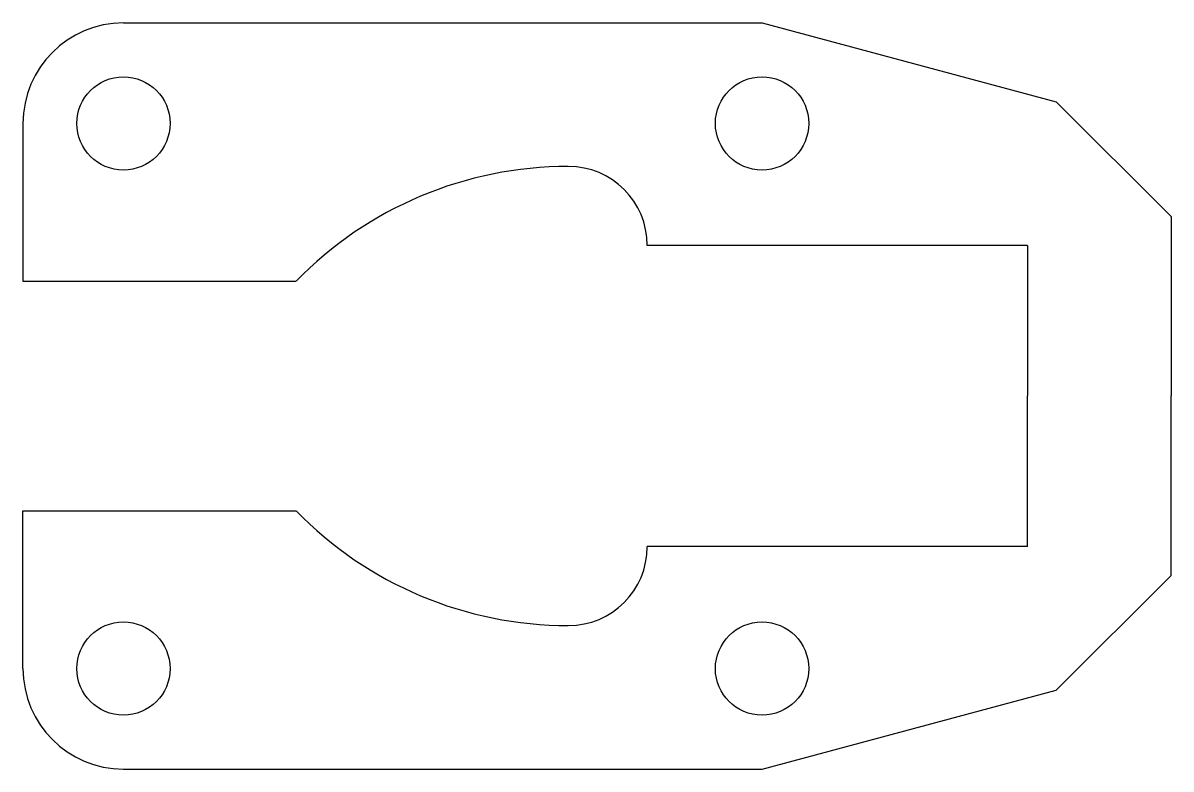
# Model space of a CAD drawing. Header units: metres. Extents: x 36 to 196, y 36 to 140.
import ezdxf

# ---------------------------------------------------------------- set-up
doc = ezdxf.new("R2010")
doc.units = ezdxf.units.M

msp = doc.modelspace()

# ---------------------------------------------------------------- linework, layer by layer
for p, q in [((50, 140), (139, 140)), ((139, 140), (180, 129.01)), ((180, 129.01), (196, 113.01)), ((36, 126), (36, 104)), ((196, 113.01), (196, 88)), ((176, 109), (123, 109)), ((176, 109), (176, 88)), ((36, 104), (74.05, 104)), ((176, 67), (176, 88)), ((196, 62.99), (196, 88)), ((36, 50), (36, 72)), ((36, 72), (74.05, 72)), ((176, 67), (123, 67)), ((180, 46.99), (196, 62.99)), ((139, 36), (180, 46.99)), ((50, 36), (139, 36))]:
    msp.add_line(p, q)
for centre in [(50, 126), (139, 126), (50, 50), (139, 50)]:
    msp.add_circle(centre, 6.5)
for centre, radius, start, end in [((50, 126), 14, 90, 180), ((112, 67), 53, 90, 135.7242), ((112, 109), 11, 0, 90), ((112, 109), 53, 224.2758, 270), ((112, 67), 11, 270, 0), ((50, 50), 14, 180, 270)]:
    msp.add_arc(centre, radius, start, end)

doc.saveas('drawing.dxf')
